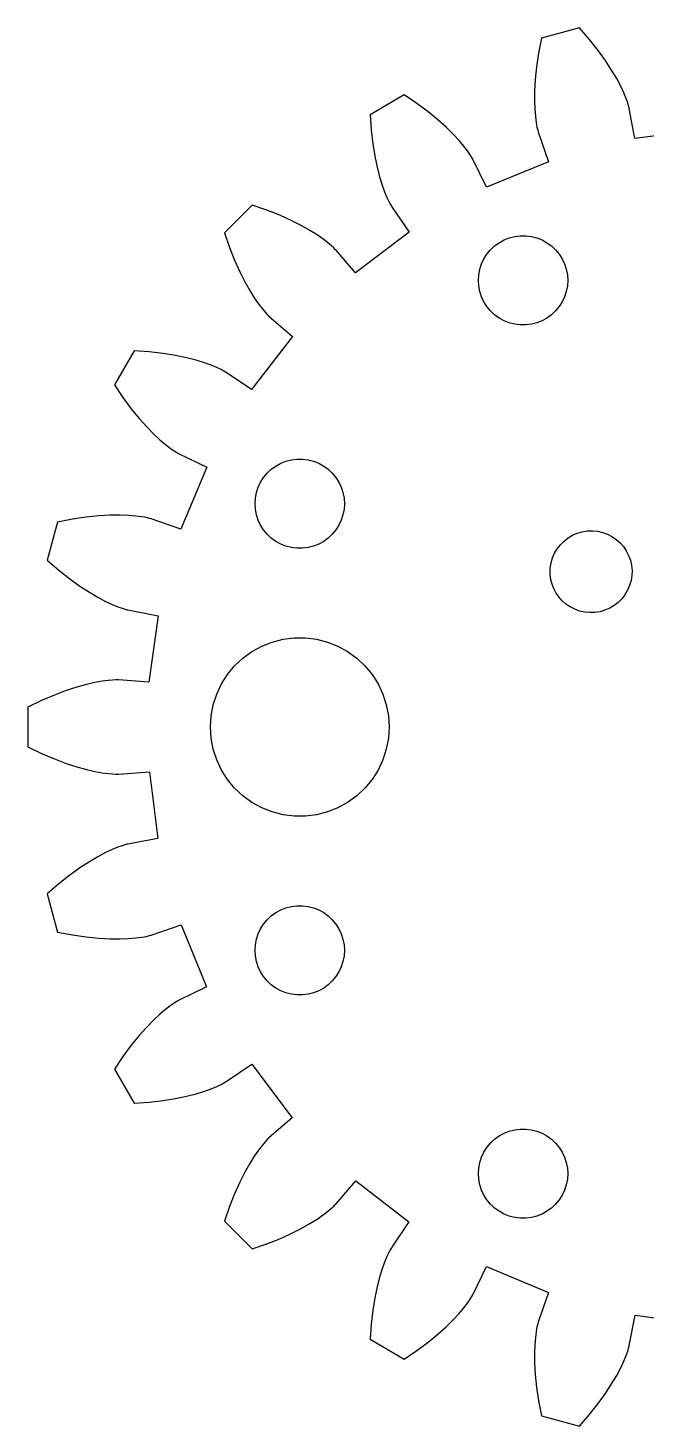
# Model space of a CAD drawing. Header units: metres. Extents: x -24.1 to 24.1, y 85.9 to 134.1.
# Drawn here: x -24.13 to -3.37, y 86.52 to 133.48 of the extents above; entities that cross this region are included whole.
import ezdxf

# ---------------------------------------------------------------- set-up
doc = ezdxf.new("R2010")
doc.units = ezdxf.units.M

msp = doc.modelspace()

# ---------------------------------------------------------------- linework, layer by layer
for p, q in [((-5.60429, 133.478), (-6.88533, 133.134)), ((-5.26854, 133.091), (-5.60429, 133.478)), ((-6.88533, 133.134), (-6.98279, 132.632)), ((-4.9785, 132.724), (-5.26854, 133.091)), ((-6.98279, 132.632), (-7.05064, 132.169)), ((-4.73155, 132.381), (-4.9785, 132.724)), ((-7.05064, 132.169), (-7.09277, 131.748)), ((-4.52492, 132.064), (-4.73155, 132.381)), ((-4.35561, 131.776), (-4.52492, 132.064)), ((-7.09277, 131.748), (-7.11319, 131.37)), ((-4.22044, 131.52), (-4.35561, 131.776)), ((-4.11612, 131.298), (-4.22044, 131.52)), ((-11.4898, 131.227), (-12.6383, 130.564)), ((-11.0654, 130.941), (-11.4898, 131.227)), ((-7.11319, 131.37), (-7.11589, 131.036)), ((-7.11589, 131.036), (-7.105, 130.747)), ((-4.03912, 131.113), (-4.11612, 131.298)), ((-3.98589, 130.967), (-4.03912, 131.113)), ((-12.6383, 130.564), (-12.6024, 130.053)), ((-10.6904, 130.661), (-11.0654, 130.941)), ((-10.3629, 130.394), (-10.6904, 130.661)), ((-7.105, 130.747), (-7.08455, 130.503)), ((-3.95264, 130.861), (-3.98589, 130.967)), ((-3.93558, 130.796), (-3.95264, 130.861)), ((-3.93077, 130.774), (-3.93558, 130.796)), ((-3.7406, 129.769), (-3.93077, 130.774)), ((-10.0813, 130.141), (-10.3629, 130.394)), ((-9.84322, 129.907), (-10.0813, 130.141)), ((-7.08455, 130.503), (-7.05875, 130.304)), ((-7.05875, 130.304), (-7.03162, 130.151)), ((-7.03162, 130.151), (-7.00729, 130.042)), ((-12.6024, 130.053), (-12.5482, 129.589)), ((-9.64644, 129.694), (-9.84322, 129.907)), ((-9.48831, 129.507), (-9.64644, 129.694)), ((-7.00729, 130.042), (-6.98979, 129.978)), ((-6.98979, 129.978), (-6.98308, 129.957)), ((-6.98308, 129.957), (-6.64108, 128.979)), ((-1.50261, 130.051), (-3.7406, 129.769)), ((-12.5482, 129.589), (-12.4799, 129.171)), ((-12.4799, 129.171), (-12.4018, 128.801)), ((-9.36607, 129.349), (-9.48831, 129.507)), ((-9.27673, 129.221), (-9.36607, 129.349)), ((-9.21712, 129.127), (-9.27673, 129.221)), ((-12.4018, 128.801), (-12.318, 128.478)), ((-9.18393, 129.069), (-9.21712, 129.127)), ((-9.17366, 129.049), (-9.18393, 129.069)), ((-8.72983, 128.128), (-9.17366, 129.049)), ((-6.64108, 128.979), (-8.72983, 128.128)), ((-12.318, 128.478), (-12.2326, 128.201)), ((-12.2326, 128.201), (-12.1497, 127.971)), ((-12.1497, 127.971), (-12.0734, 127.786)), ((-12.0734, 127.786), (-12.0075, 127.644)), ((-16.5923, 127.53), (-17.5301, 126.592)), ((-16.1082, 127.363), (-16.5923, 127.53)), ((-15.6737, 127.191), (-16.1082, 127.363)), ((-12.0075, 127.644), (-11.9559, 127.546)), ((-11.9559, 127.546), (-11.9223, 127.488)), ((-11.9223, 127.488), (-11.9103, 127.469)), ((-11.9103, 127.469), (-11.327, 126.614)), ((-15.2881, 127.017), (-15.6737, 127.191)), ((-14.9506, 126.845), (-15.2881, 127.017)), ((-14.66, 126.681), (-14.9506, 126.845)), ((-17.5301, 126.592), (-17.3631, 126.108)), ((-14.415, 126.527), (-14.66, 126.681)), ((-14.2139, 126.387), (-14.415, 126.527)), ((-14.0547, 126.265), (-14.2139, 126.387)), ((-11.327, 126.614), (-13.1241, 125.25)), ((-8.30373, 126.266), (-8.13866, 126.357)), ((-8.13866, 126.357), (-7.96352, 126.427)), ((-7.96352, 126.427), (-7.78107, 126.473)), ((-7.78107, 126.473), (-7.59418, 126.497)), ((-7.59418, 126.497), (-7.40581, 126.497)), ((-7.40581, 126.497), (-7.21892, 126.473)), ((-7.21892, 126.473), (-7.03647, 126.427)), ((-7.03647, 126.427), (-6.86133, 126.357)), ((-6.86133, 126.357), (-6.69626, 126.266)), ((-17.3631, 126.108), (-17.1906, 125.674)), ((-13.9354, 126.165), (-14.0547, 126.265)), ((-13.8535, 126.09), (-13.9354, 126.165)), ((-13.8064, 126.042), (-13.8535, 126.09)), ((-13.7914, 126.026), (-13.8064, 126.042)), ((-13.1241, 125.25), (-13.7914, 126.026)), ((-8.81445, 125.723), (-8.71352, 125.882)), ((-8.71352, 125.882), (-8.59344, 126.027)), ((-8.59344, 126.027), (-8.45613, 126.156)), ((-8.45613, 126.156), (-8.30373, 126.266)), ((-6.69626, 126.266), (-6.54385, 126.156)), ((-6.54385, 126.156), (-6.40654, 126.027)), ((-6.40654, 126.027), (-6.28647, 125.882)), ((-6.28647, 125.882), (-6.18553, 125.723)), ((-17.1906, 125.674), (-17.0166, 125.288)), ((-8.98816, 125.188), (-8.95287, 125.373)), ((-8.95287, 125.373), (-8.89465, 125.552)), ((-8.89465, 125.552), (-8.81445, 125.723)), ((-6.18553, 125.723), (-6.10533, 125.552)), ((-6.10533, 125.552), (-6.04712, 125.373)), ((-6.04712, 125.373), (-6.01183, 125.188)), ((-17.0166, 125.288), (-16.8453, 124.951)), ((-16.8453, 124.951), (-16.6807, 124.66)), ((-9, 125), (-8.98816, 125.188)), ((-8.98816, 124.812), (-9, 125)), ((-6.01183, 125.188), (-6, 125)), ((-6, 125), (-6.01183, 124.812)), ((-16.6807, 124.66), (-16.5267, 124.415)), ((-8.95287, 124.627), (-8.98816, 124.812)), ((-8.89465, 124.448), (-8.95287, 124.627)), ((-8.81445, 124.277), (-8.89465, 124.448)), ((-6.10533, 124.448), (-6.18553, 124.277)), ((-6.04712, 124.627), (-6.10533, 124.448)), ((-6.01183, 124.812), (-6.04712, 124.627)), ((-16.5267, 124.415), (-16.3869, 124.214)), ((-16.3869, 124.214), (-16.2652, 124.055)), ((-16.2652, 124.055), (-16.165, 123.935)), ((-8.71352, 124.118), (-8.81445, 124.277)), ((-8.59344, 123.973), (-8.71352, 124.118)), ((-8.45613, 123.844), (-8.59344, 123.973)), ((-6.40654, 123.973), (-6.54385, 123.844)), ((-6.28647, 124.118), (-6.40654, 123.973)), ((-6.18553, 124.277), (-6.28647, 124.118)), ((-16.165, 123.935), (-16.0896, 123.853)), ((-16.0896, 123.853), (-16.0423, 123.806)), ((-16.0423, 123.806), (-16.0258, 123.791)), ((-16.0258, 123.791), (-15.241, 123.116)), ((-8.30373, 123.734), (-8.45613, 123.844)), ((-8.13866, 123.643), (-8.30373, 123.734)), ((-7.96352, 123.573), (-8.13866, 123.643)), ((-7.78107, 123.527), (-7.96352, 123.573)), ((-7.59418, 123.503), (-7.78107, 123.527)), ((-7.40581, 123.503), (-7.59418, 123.503)), ((-7.21892, 123.527), (-7.40581, 123.503)), ((-7.03647, 123.573), (-7.21892, 123.527)), ((-6.86133, 123.643), (-7.03647, 123.573)), ((-6.69626, 123.734), (-6.86133, 123.643)), ((-6.54385, 123.844), (-6.69626, 123.734)), ((-15.241, 123.116), (-16.6241, 121.334)), ((-20.564, 122.638), (-21.2271, 121.49)), ((-20.0532, 122.602), (-20.564, 122.638)), ((-19.5889, 122.548), (-20.0532, 122.602)), ((-19.1714, 122.48), (-19.5889, 122.548)), ((-18.8011, 122.402), (-19.1714, 122.48)), ((-18.4778, 122.318), (-18.8011, 122.402)), ((-18.2013, 122.233), (-18.4778, 122.318)), ((-17.9708, 122.15), (-18.2013, 122.233)), ((-17.7856, 122.073), (-17.9708, 122.15)), ((-17.6444, 122.007), (-17.7856, 122.073)), ((-17.5457, 121.956), (-17.6444, 122.007)), ((-17.488, 121.922), (-17.5457, 121.956)), ((-17.4692, 121.91), (-17.488, 121.922)), ((-16.6241, 121.334), (-17.4692, 121.91)), ((-21.2271, 121.49), (-20.9406, 121.065)), ((-20.9406, 121.065), (-20.6615, 120.69)), ((-20.6615, 120.69), (-20.3936, 120.363)), ((-20.3936, 120.363), (-20.1408, 120.081)), ((-20.1408, 120.081), (-19.9066, 119.843)), ((-19.9066, 119.843), (-19.6944, 119.646)), ((-19.6944, 119.646), (-19.5074, 119.488)), ((-19.5074, 119.488), (-19.3486, 119.366)), ((-19.3486, 119.366), (-19.2209, 119.277)), ((-19.2209, 119.277), (-19.1269, 119.217)), ((-19.1269, 119.217), (-19.069, 119.184)), ((-19.069, 119.184), (-19.0492, 119.174)), ((-19.0492, 119.174), (-18.1163, 118.724)), ((-15.8037, 118.766), (-15.6387, 118.857)), ((-15.6387, 118.857), (-15.4635, 118.927)), ((-15.4635, 118.927), (-15.2811, 118.973)), ((-15.2811, 118.973), (-15.0942, 118.997)), ((-15.0942, 118.997), (-14.9058, 118.997)), ((-14.9058, 118.997), (-14.7189, 118.973)), ((-14.7189, 118.973), (-14.5365, 118.927)), ((-14.5365, 118.927), (-14.3613, 118.857)), ((-14.3613, 118.857), (-14.1963, 118.766)), ((-18.1163, 118.724), (-18.9911, 116.645)), ((-16.3145, 118.223), (-16.2135, 118.382)), ((-16.2135, 118.382), (-16.0934, 118.527)), ((-16.0934, 118.527), (-15.9561, 118.656)), ((-15.9561, 118.656), (-15.8037, 118.766)), ((-14.1963, 118.766), (-14.0439, 118.656)), ((-14.0439, 118.656), (-13.9065, 118.527)), ((-13.9065, 118.527), (-13.7865, 118.382)), ((-13.7865, 118.382), (-13.6855, 118.223)), ((-16.4882, 117.688), (-16.4529, 117.873)), ((-16.4529, 117.873), (-16.3947, 118.052)), ((-16.3947, 118.052), (-16.3145, 118.223)), ((-13.6855, 118.223), (-13.6053, 118.052)), ((-13.6053, 118.052), (-13.5471, 117.873)), ((-13.5471, 117.873), (-13.5118, 117.688)), ((-16.5, 117.5), (-16.4882, 117.688)), ((-16.4882, 117.312), (-16.5, 117.5)), ((-13.5118, 117.688), (-13.5, 117.5)), ((-13.5, 117.5), (-13.5118, 117.312)), ((-22.6317, 116.983), (-23.1344, 116.885)), ((-22.1691, 117.051), (-22.6317, 116.983)), ((-21.7482, 117.093), (-22.1691, 117.051)), ((-21.3703, 117.113), (-21.7482, 117.093)), ((-21.0363, 117.116), (-21.3703, 117.113)), ((-20.7471, 117.105), (-21.0363, 117.116)), ((-20.5031, 117.085), (-20.7471, 117.105)), ((-20.3044, 117.059), (-20.5031, 117.085)), ((-20.1509, 117.032), (-20.3044, 117.059)), ((-20.0423, 117.007), (-20.1509, 117.032)), ((-19.9778, 116.99), (-20.0423, 117.007)), ((-19.9566, 116.983), (-19.9778, 116.99)), ((-18.9911, 116.645), (-19.9566, 116.983)), ((-16.4529, 117.127), (-16.4882, 117.312)), ((-16.3947, 116.948), (-16.4529, 117.127)), ((-16.3145, 116.777), (-16.3947, 116.948)), ((-13.6053, 116.948), (-13.6855, 116.777)), ((-13.5471, 117.127), (-13.6053, 116.948)), ((-13.5118, 117.312), (-13.5471, 117.127)), ((-23.1344, 116.885), (-23.4776, 115.604)), ((-16.2135, 116.618), (-16.3145, 116.777)), ((-16.0934, 116.473), (-16.2135, 116.618)), ((-15.9561, 116.344), (-16.0934, 116.473)), ((-13.9065, 116.473), (-14.0439, 116.344)), ((-13.7865, 116.618), (-13.9065, 116.473)), ((-13.6855, 116.777), (-13.7865, 116.618)), ((-5.83914, 116.44), (-5.68066, 116.509)), ((-5.68066, 116.509), (-5.51485, 116.557)), ((-5.51485, 116.557), (-5.3443, 116.584)), ((-5.3443, 116.584), (-5.17172, 116.589)), ((-5.17172, 116.589), (-4.9998, 116.573)), ((-4.9998, 116.573), (-4.8313, 116.535)), ((-4.8313, 116.535), (-4.66882, 116.477)), ((-4.66882, 116.477), (-4.51497, 116.398)), ((-15.8037, 116.234), (-15.9561, 116.344)), ((-15.6387, 116.143), (-15.8037, 116.234)), ((-15.4635, 116.073), (-15.6387, 116.143)), ((-15.2811, 116.027), (-15.4635, 116.073)), ((-15.0942, 116.003), (-15.2811, 116.027)), ((-14.9058, 116.003), (-15.0942, 116.003)), ((-14.7189, 116.027), (-14.9058, 116.003)), ((-14.5365, 116.073), (-14.7189, 116.027)), ((-14.3613, 116.143), (-14.5365, 116.073)), ((-14.1963, 116.234), (-14.3613, 116.143)), ((-14.0439, 116.344), (-14.1963, 116.234)), ((-6.44003, 115.839), (-6.35214, 115.988)), ((-6.35214, 115.988), (-6.24631, 116.124)), ((-6.24631, 116.124), (-6.12421, 116.246)), ((-6.12421, 116.246), (-5.98776, 116.352)), ((-5.98776, 116.352), (-5.83914, 116.44)), ((-4.51497, 116.398), (-4.37216, 116.301)), ((-4.37216, 116.301), (-4.24263, 116.187)), ((-4.24263, 116.187), (-4.12845, 116.058)), ((-4.12845, 116.058), (-4.03139, 115.915)), ((-23.4776, 115.604), (-23.091, 115.269)), ((-6.5838, 115.344), (-6.55679, 115.515)), ((-6.55679, 115.515), (-6.50862, 115.681)), ((-6.50862, 115.681), (-6.44003, 115.839)), ((-4.03139, 115.915), (-3.95299, 115.761)), ((-3.95299, 115.761), (-3.8945, 115.599)), ((-3.8945, 115.599), (-3.85683, 115.43)), ((-23.091, 115.269), (-22.7243, 114.979)), ((-6.58923, 115.172), (-6.5838, 115.344)), ((-6.57298, 115), (-6.58923, 115.172)), ((-3.84601, 115.086), (-3.87302, 114.915)), ((-3.85683, 115.43), (-3.84059, 115.258)), ((-3.84059, 115.258), (-3.84601, 115.086)), ((-22.7243, 114.979), (-22.3809, 114.732)), ((-22.3809, 114.732), (-22.0638, 114.525)), ((-6.53531, 114.831), (-6.57298, 115)), ((-6.47682, 114.669), (-6.53531, 114.831)), ((-6.39842, 114.515), (-6.47682, 114.669)), ((-3.98978, 114.591), (-4.07767, 114.442)), ((-3.92119, 114.749), (-3.98978, 114.591)), ((-3.87302, 114.915), (-3.92119, 114.749)), ((-22.0638, 114.525), (-21.7759, 114.356)), ((-21.7759, 114.356), (-21.52, 114.22)), ((-21.52, 114.22), (-21.2985, 114.116)), ((-21.2985, 114.116), (-21.1135, 114.039)), ((-6.30136, 114.372), (-6.39842, 114.515)), ((-6.18718, 114.243), (-6.30136, 114.372)), ((-6.05765, 114.128), (-6.18718, 114.243)), ((-5.91484, 114.031), (-6.05765, 114.128)), ((-4.3056, 114.184), (-4.44205, 114.078)), ((-4.1835, 114.306), (-4.3056, 114.184)), ((-4.07767, 114.442), (-4.1835, 114.306)), ((-21.1135, 114.039), (-20.967, 113.986)), ((-20.967, 113.986), (-20.8608, 113.953)), ((-20.8608, 113.953), (-20.7962, 113.936)), ((-20.7962, 113.936), (-20.7745, 113.931)), ((-20.7745, 113.931), (-19.757, 113.738)), ((-19.757, 113.738), (-20.0639, 111.504)), ((-5.76099, 113.953), (-5.91484, 114.031)), ((-5.59851, 113.895), (-5.76099, 113.953)), ((-5.43001, 113.857), (-5.59851, 113.895)), ((-5.2581, 113.841), (-5.43001, 113.857)), ((-5.08551, 113.846), (-5.2581, 113.841)), ((-4.91496, 113.873), (-5.08551, 113.846)), ((-4.74915, 113.921), (-4.91496, 113.873)), ((-4.59067, 113.99), (-4.74915, 113.921)), ((-4.44205, 114.078), (-4.59067, 113.99)), ((-16.6075, 112.533), (-16.2773, 112.714)), ((-16.2773, 112.714), (-15.927, 112.853)), ((-15.927, 112.853), (-15.5621, 112.947)), ((-15.5621, 112.947), (-15.1884, 112.994)), ((-15.1884, 112.994), (-14.8116, 112.994)), ((-14.8116, 112.994), (-14.4379, 112.947)), ((-14.4379, 112.947), (-14.0729, 112.853)), ((-14.0729, 112.853), (-13.7227, 112.714)), ((-13.7227, 112.714), (-13.3925, 112.533)), ((-17.1869, 112.054), (-16.9123, 112.312)), ((-16.9123, 112.312), (-16.6075, 112.533)), ((-13.3925, 112.533), (-13.0877, 112.312)), ((-13.0877, 112.312), (-12.8131, 112.054)), ((-17.6289, 111.445), (-17.427, 111.763)), ((-17.427, 111.763), (-17.1869, 112.054)), ((-12.8131, 112.054), (-12.5729, 111.763)), ((-12.5729, 111.763), (-12.3711, 111.445)), ((-22.4831, 111.34), (-22.8429, 111.222)), ((-22.1613, 111.429), (-22.4831, 111.34)), ((-21.8791, 111.493), (-22.1613, 111.429)), ((-21.6381, 111.537), (-21.8791, 111.493)), ((-21.4395, 111.563), (-21.6381, 111.537)), ((-21.2842, 111.577), (-21.4395, 111.563)), ((-21.173, 111.581), (-21.2842, 111.577)), ((-21.1062, 111.581), (-21.173, 111.581)), ((-21.084, 111.58), (-21.1062, 111.581)), ((-20.0639, 111.504), (-21.084, 111.58)), ((-17.7893, 111.104), (-17.6289, 111.445)), ((-12.3711, 111.445), (-12.2107, 111.104)), ((-23.6678, 110.887), (-24.1281, 110.663)), ((-23.2385, 111.073), (-23.6678, 110.887)), ((-22.8429, 111.222), (-23.2385, 111.073)), ((-17.9057, 110.746), (-17.7893, 111.104)), ((-12.2107, 111.104), (-12.0942, 110.746)), ((-24.1281, 110.663), (-24.1281, 109.337)), ((-18, 110), (-17.9763, 110.376)), ((-17.9763, 110.376), (-17.9057, 110.746)), ((-12.0942, 110.746), (-12.0237, 110.376)), ((-12.0237, 110.376), (-12, 110)), ((-17.9763, 109.624), (-18, 110)), ((-12, 110), (-12.0237, 109.624)), ((-17.9057, 109.254), (-17.9763, 109.624)), ((-12.0237, 109.624), (-12.0942, 109.254)), ((-24.1281, 109.337), (-23.6678, 109.113)), ((-23.6678, 109.113), (-23.2385, 108.927)), ((-17.7893, 108.896), (-17.9057, 109.254)), ((-12.0942, 109.254), (-12.2107, 108.896)), ((-23.2385, 108.927), (-22.8429, 108.778)), ((-22.8429, 108.778), (-22.4831, 108.66)), ((-22.4831, 108.66), (-22.1613, 108.571)), ((-22.1613, 108.571), (-21.8791, 108.507)), ((-21.8791, 108.507), (-21.6381, 108.463)), ((-21.084, 108.42), (-20.0514, 108.497)), ((-20.0514, 108.497), (-19.7694, 106.259)), ((-17.6289, 108.555), (-17.7893, 108.896)), ((-17.427, 108.237), (-17.6289, 108.555)), ((-12.3711, 108.555), (-12.5729, 108.237)), ((-12.2107, 108.896), (-12.3711, 108.555)), ((-21.6381, 108.463), (-21.4395, 108.437)), ((-21.4395, 108.437), (-21.2842, 108.423)), ((-21.2842, 108.423), (-21.173, 108.419)), ((-21.173, 108.419), (-21.1062, 108.419)), ((-21.1062, 108.419), (-21.084, 108.42)), ((-17.1869, 107.946), (-17.427, 108.237)), ((-12.5729, 108.237), (-12.8131, 107.946)), ((-16.9123, 107.688), (-17.1869, 107.946)), ((-16.6075, 107.467), (-16.9123, 107.688)), ((-13.0877, 107.688), (-13.3925, 107.467)), ((-12.8131, 107.946), (-13.0877, 107.688)), ((-16.2773, 107.286), (-16.6075, 107.467)), ((-15.927, 107.147), (-16.2773, 107.286)), ((-15.5621, 107.053), (-15.927, 107.147)), ((-14.0729, 107.147), (-14.4379, 107.053)), ((-13.7227, 107.286), (-14.0729, 107.147)), ((-13.3925, 107.467), (-13.7227, 107.286)), ((-15.1884, 107.006), (-15.5621, 107.053)), ((-14.8116, 107.006), (-15.1884, 107.006)), ((-14.4379, 107.053), (-14.8116, 107.006)), ((-19.7694, 106.259), (-20.7745, 106.069)), ((-21.52, 105.78), (-21.7759, 105.644)), ((-21.2985, 105.884), (-21.52, 105.78)), ((-21.1135, 105.961), (-21.2985, 105.884)), ((-20.967, 106.014), (-21.1135, 105.961)), ((-20.8608, 106.047), (-20.967, 106.014)), ((-20.7962, 106.064), (-20.8608, 106.047)), ((-20.7745, 106.069), (-20.7962, 106.064)), ((-22.3809, 105.268), (-22.7243, 105.021)), ((-22.0638, 105.475), (-22.3809, 105.268)), ((-21.7759, 105.644), (-22.0638, 105.475)), ((-23.091, 104.731), (-23.4776, 104.396)), ((-22.7243, 105.021), (-23.091, 104.731)), ((-23.4776, 104.396), (-23.1344, 103.115)), ((-15.8037, 103.766), (-15.6387, 103.857)), ((-15.6387, 103.857), (-15.4635, 103.927)), ((-15.4635, 103.927), (-15.2811, 103.973)), ((-15.2811, 103.973), (-15.0942, 103.997)), ((-15.0942, 103.997), (-14.9058, 103.997)), ((-14.9058, 103.997), (-14.7189, 103.973)), ((-14.7189, 103.973), (-14.5365, 103.927)), ((-14.5365, 103.927), (-14.3613, 103.857)), ((-14.3613, 103.857), (-14.1963, 103.766)), ((-19.9566, 103.017), (-18.9792, 103.359)), ((-18.9792, 103.359), (-18.1276, 101.27)), ((-16.3145, 103.223), (-16.2135, 103.382)), ((-16.2135, 103.382), (-16.0934, 103.527)), ((-16.0934, 103.527), (-15.9561, 103.656)), ((-15.9561, 103.656), (-15.8037, 103.766)), ((-14.1963, 103.766), (-14.0439, 103.656)), ((-14.0439, 103.656), (-13.9065, 103.527)), ((-13.9065, 103.527), (-13.7865, 103.382)), ((-13.7865, 103.382), (-13.6855, 103.223)), ((-23.1344, 103.115), (-22.6317, 103.017)), ((-22.6317, 103.017), (-22.1691, 102.949)), ((-22.1691, 102.949), (-21.7482, 102.907)), ((-21.7482, 102.907), (-21.3703, 102.887)), ((-21.3703, 102.887), (-21.0363, 102.884)), ((-21.0363, 102.884), (-20.7471, 102.895)), ((-20.7471, 102.895), (-20.5031, 102.915)), ((-20.5031, 102.915), (-20.3044, 102.941)), ((-20.3044, 102.941), (-20.1509, 102.968)), ((-20.1509, 102.968), (-20.0423, 102.993)), ((-20.0423, 102.993), (-19.9778, 103.01)), ((-19.9778, 103.01), (-19.9566, 103.017)), ((-16.4882, 102.688), (-16.4529, 102.873)), ((-16.4529, 102.873), (-16.3947, 103.052)), ((-16.3947, 103.052), (-16.3145, 103.223)), ((-13.6855, 103.223), (-13.6053, 103.052)), ((-13.6053, 103.052), (-13.5471, 102.873)), ((-13.5471, 102.873), (-13.5118, 102.688)), ((-16.5, 102.5), (-16.4882, 102.688)), ((-16.4882, 102.312), (-16.5, 102.5)), ((-13.5118, 102.688), (-13.5, 102.5)), ((-13.5, 102.5), (-13.5118, 102.312)), ((-16.4529, 102.127), (-16.4882, 102.312)), ((-16.3947, 101.948), (-16.4529, 102.127)), ((-16.3145, 101.777), (-16.3947, 101.948)), ((-13.6053, 101.948), (-13.6855, 101.777)), ((-13.5471, 102.127), (-13.6053, 101.948)), ((-13.5118, 102.312), (-13.5471, 102.127)), ((-16.2135, 101.618), (-16.3145, 101.777)), ((-16.0934, 101.473), (-16.2135, 101.618)), ((-15.9561, 101.344), (-16.0934, 101.473)), ((-13.9065, 101.473), (-14.0439, 101.344)), ((-13.7865, 101.618), (-13.9065, 101.473)), ((-13.6855, 101.777), (-13.7865, 101.618)), ((-18.1276, 101.27), (-19.0492, 100.826)), ((-15.8037, 101.234), (-15.9561, 101.344)), ((-15.6387, 101.143), (-15.8037, 101.234)), ((-15.4635, 101.073), (-15.6387, 101.143)), ((-15.2811, 101.027), (-15.4635, 101.073)), ((-15.0942, 101.003), (-15.2811, 101.027)), ((-14.9058, 101.003), (-15.0942, 101.003)), ((-14.7189, 101.027), (-14.9058, 101.003)), ((-14.5365, 101.073), (-14.7189, 101.027)), ((-14.3613, 101.143), (-14.5365, 101.073)), ((-14.1963, 101.234), (-14.3613, 101.143)), ((-14.0439, 101.344), (-14.1963, 101.234)), ((-19.5074, 100.512), (-19.6944, 100.354)), ((-19.3486, 100.634), (-19.5074, 100.512)), ((-19.2209, 100.723), (-19.3486, 100.634)), ((-19.1269, 100.783), (-19.2209, 100.723)), ((-19.069, 100.816), (-19.1269, 100.783)), ((-19.0492, 100.826), (-19.069, 100.816)), ((-19.9066, 100.157), (-20.1408, 99.9187)), ((-19.6944, 100.354), (-19.9066, 100.157)), ((-20.3936, 99.6371), (-20.6615, 99.3096)), ((-20.1408, 99.9187), (-20.3936, 99.6371)), ((-20.6615, 99.3096), (-20.9406, 98.9346)), ((-20.9406, 98.9346), (-21.2271, 98.5102)), ((-17.4692, 98.0897), (-16.6137, 98.673)), ((-16.6137, 98.673), (-15.2505, 96.8759)), ((-21.2271, 98.5102), (-20.564, 97.3617)), ((-18.8011, 97.5982), (-18.4778, 97.682)), ((-18.4778, 97.682), (-18.2013, 97.7674)), ((-18.2013, 97.7674), (-17.9708, 97.8503)), ((-17.9708, 97.8503), (-17.7856, 97.9266)), ((-17.7856, 97.9266), (-17.6444, 97.9925)), ((-17.6444, 97.9925), (-17.5457, 98.0441)), ((-17.5457, 98.0441), (-17.488, 98.0777)), ((-17.488, 98.0777), (-17.4692, 98.0897)), ((-20.564, 97.3617), (-20.0532, 97.3976)), ((-20.0532, 97.3976), (-19.5889, 97.4518)), ((-19.5889, 97.4518), (-19.1714, 97.5201)), ((-19.1714, 97.5201), (-18.8011, 97.5982)), ((-15.2505, 96.8759), (-16.0258, 96.2086)), ((-8.45613, 96.1558), (-8.30373, 96.2665)), ((-8.30373, 96.2665), (-8.13866, 96.3573)), ((-8.13866, 96.3573), (-7.96352, 96.4266)), ((-7.96352, 96.4266), (-7.78107, 96.4734)), ((-7.78107, 96.4734), (-7.59418, 96.4971)), ((-7.59418, 96.4971), (-7.40581, 96.4971)), ((-7.40581, 96.4971), (-7.21892, 96.4734)), ((-7.21892, 96.4734), (-7.03647, 96.4266)), ((-7.03647, 96.4266), (-6.86133, 96.3573)), ((-6.86133, 96.3573), (-6.69626, 96.2665)), ((-6.69626, 96.2665), (-6.54385, 96.1558)), ((-16.2652, 95.9453), (-16.3869, 95.7861)), ((-16.165, 96.0646), (-16.2652, 95.9453)), ((-16.0896, 96.1465), (-16.165, 96.0646)), ((-16.0423, 96.1936), (-16.0896, 96.1465)), ((-16.0258, 96.2086), (-16.0423, 96.1936)), ((-8.81445, 95.7226), (-8.71352, 95.8817)), ((-8.71352, 95.8817), (-8.59344, 96.0268)), ((-8.59344, 96.0268), (-8.45613, 96.1558)), ((-6.54385, 96.1558), (-6.40654, 96.0268)), ((-6.40654, 96.0268), (-6.28647, 95.8817)), ((-6.28647, 95.8817), (-6.18553, 95.7226)), ((-16.6807, 95.34), (-16.8453, 95.0494)), ((-16.5267, 95.585), (-16.6807, 95.34)), ((-16.3869, 95.7861), (-16.5267, 95.585)), ((-8.98816, 95.188), (-8.95287, 95.373)), ((-8.95287, 95.373), (-8.89465, 95.5522)), ((-8.89465, 95.5522), (-8.81445, 95.7226)), ((-6.18553, 95.7226), (-6.10533, 95.5522)), ((-6.10533, 95.5522), (-6.04712, 95.373)), ((-6.04712, 95.373), (-6.01183, 95.188)), ((-16.8453, 95.0494), (-17.0166, 94.7119)), ((-9, 95), (-8.98816, 95.188)), ((-8.98816, 94.812), (-9, 95)), ((-6.01183, 95.188), (-6, 95)), ((-6, 95), (-6.01183, 94.812)), ((-17.0166, 94.7119), (-17.1906, 94.3263)), ((-13.7914, 93.9742), (-13.116, 94.759)), ((-13.116, 94.759), (-11.334, 93.3759)), ((-8.95287, 94.627), (-8.98816, 94.812)), ((-8.89465, 94.4478), (-8.95287, 94.627)), ((-8.81445, 94.2774), (-8.89465, 94.4478)), ((-6.10533, 94.4478), (-6.18553, 94.2774)), ((-6.04712, 94.627), (-6.10533, 94.4478)), ((-6.01183, 94.812), (-6.04712, 94.627)), ((-17.1906, 94.3263), (-17.3631, 93.8918)), ((-13.8535, 93.9104), (-13.8064, 93.9577)), ((-13.8064, 93.9577), (-13.7914, 93.9742)), ((-8.71352, 94.1183), (-8.81445, 94.2774)), ((-8.59344, 93.9732), (-8.71352, 94.1183)), ((-8.45613, 93.8442), (-8.59344, 93.9732)), ((-6.40654, 93.9732), (-6.54385, 93.8442)), ((-6.28647, 94.1183), (-6.40654, 93.9732)), ((-6.18553, 94.2774), (-6.28647, 94.1183)), ((-17.3631, 93.8918), (-17.5301, 93.4077)), ((-14.66, 93.3193), (-14.415, 93.4733)), ((-14.415, 93.4733), (-14.2139, 93.6131)), ((-14.2139, 93.6131), (-14.0547, 93.7348)), ((-14.0547, 93.7348), (-13.9354, 93.835)), ((-13.9354, 93.835), (-13.8535, 93.9104)), ((-8.30373, 93.7335), (-8.45613, 93.8442)), ((-8.13866, 93.6428), (-8.30373, 93.7335)), ((-7.96352, 93.5734), (-8.13866, 93.6428)), ((-7.78107, 93.5266), (-7.96352, 93.5734)), ((-7.59418, 93.503), (-7.78107, 93.5266)), ((-7.40581, 93.503), (-7.59418, 93.503)), ((-7.21892, 93.5266), (-7.40581, 93.503)), ((-7.03647, 93.5734), (-7.21892, 93.5266)), ((-6.86133, 93.6428), (-7.03647, 93.5734)), ((-6.69626, 93.7335), (-6.86133, 93.6428)), ((-6.54385, 93.8442), (-6.69626, 93.7335)), ((-17.5301, 93.4077), (-16.5923, 92.4699)), ((-15.6737, 92.8094), (-15.2881, 92.9834)), ((-15.2881, 92.9834), (-14.9506, 93.1547)), ((-14.9506, 93.1547), (-14.66, 93.3193)), ((-11.334, 93.3759), (-11.9103, 92.5308)), ((-16.5923, 92.4699), (-16.1082, 92.6369)), ((-16.1082, 92.6369), (-15.6737, 92.8094)), ((-11.9223, 92.512), (-11.9559, 92.4543)), ((-11.9103, 92.5308), (-11.9223, 92.512)), ((-12.0734, 92.2144), (-12.1497, 92.0292)), ((-12.0075, 92.3556), (-12.0734, 92.2144)), ((-11.9559, 92.4543), (-12.0075, 92.3556)), ((-12.2326, 91.7987), (-12.318, 91.5222)), ((-12.1497, 92.0292), (-12.2326, 91.7987)), ((-9.17366, 90.9508), (-8.72438, 91.8837)), ((-8.72438, 91.8837), (-6.64522, 91.0089)), ((-12.4018, 91.1989), (-12.4799, 90.8286)), ((-12.318, 91.5222), (-12.4018, 91.1989)), ((-12.4799, 90.8286), (-12.5482, 90.4111)), ((-9.48831, 90.4926), (-9.36607, 90.6514)), ((-9.36607, 90.6514), (-9.27673, 90.7791)), ((-9.27673, 90.7791), (-9.21712, 90.8731)), ((-9.21712, 90.8731), (-9.18393, 90.931)), ((-9.18393, 90.931), (-9.17366, 90.9508)), ((-6.64522, 91.0089), (-6.98308, 90.0434)), ((-12.5482, 90.4111), (-12.6024, 89.9468)), ((-9.84322, 90.0934), (-9.64644, 90.3056)), ((-9.64644, 90.3056), (-9.48831, 90.4926)), ((-3.93077, 89.2255), (-3.73827, 90.243)), ((-3.73827, 90.243), (-1.50354, 89.9361)), ((-12.6024, 89.9468), (-12.6383, 89.436)), ((-10.3629, 89.6064), (-10.0813, 89.8592)), ((-10.0813, 89.8592), (-9.84322, 90.0934)), ((-7.05875, 89.6956), (-7.08455, 89.4969)), ((-7.03162, 89.8491), (-7.05875, 89.6956)), ((-7.00729, 89.9577), (-7.03162, 89.8491)), ((-6.98979, 90.0222), (-7.00729, 89.9577)), ((-6.98308, 90.0434), (-6.98979, 90.0222)), ((-12.6383, 89.436), (-11.4898, 88.7729)), ((-11.0654, 89.0594), (-10.6904, 89.3385)), ((-10.6904, 89.3385), (-10.3629, 89.6064)), ((-7.105, 89.2529), (-7.11589, 88.9637)), ((-7.08455, 89.4969), (-7.105, 89.2529)), ((-3.93558, 89.2038), (-3.93077, 89.2255)), ((-11.4898, 88.7729), (-11.0654, 89.0594)), ((-7.11589, 88.9637), (-7.11319, 88.6297)), ((-4.11612, 88.7015), (-4.03912, 88.8865)), ((-4.03912, 88.8865), (-3.98589, 89.033)), ((-3.98589, 89.033), (-3.95264, 89.1392)), ((-3.95264, 89.1392), (-3.93558, 89.2038)), ((-7.11319, 88.6297), (-7.09277, 88.2518)), ((-4.35561, 88.2241), (-4.22044, 88.48)), ((-4.22044, 88.48), (-4.11612, 88.7015)), ((-7.09277, 88.2518), (-7.05064, 87.8309)), ((-7.05064, 87.8309), (-6.98279, 87.3683)), ((-4.73155, 87.6191), (-4.52492, 87.9362)), ((-4.52492, 87.9362), (-4.35561, 88.2241)), ((-6.98279, 87.3683), (-6.88533, 86.8656)), ((-4.9785, 87.2757), (-4.73155, 87.6191)), ((-5.60429, 86.5224), (-5.26854, 86.909)), ((-5.26854, 86.909), (-4.9785, 87.2757)), ((-6.88533, 86.8656), (-5.60429, 86.5224))]:
    msp.add_line(p, q)

doc.saveas('drawing.dxf')
